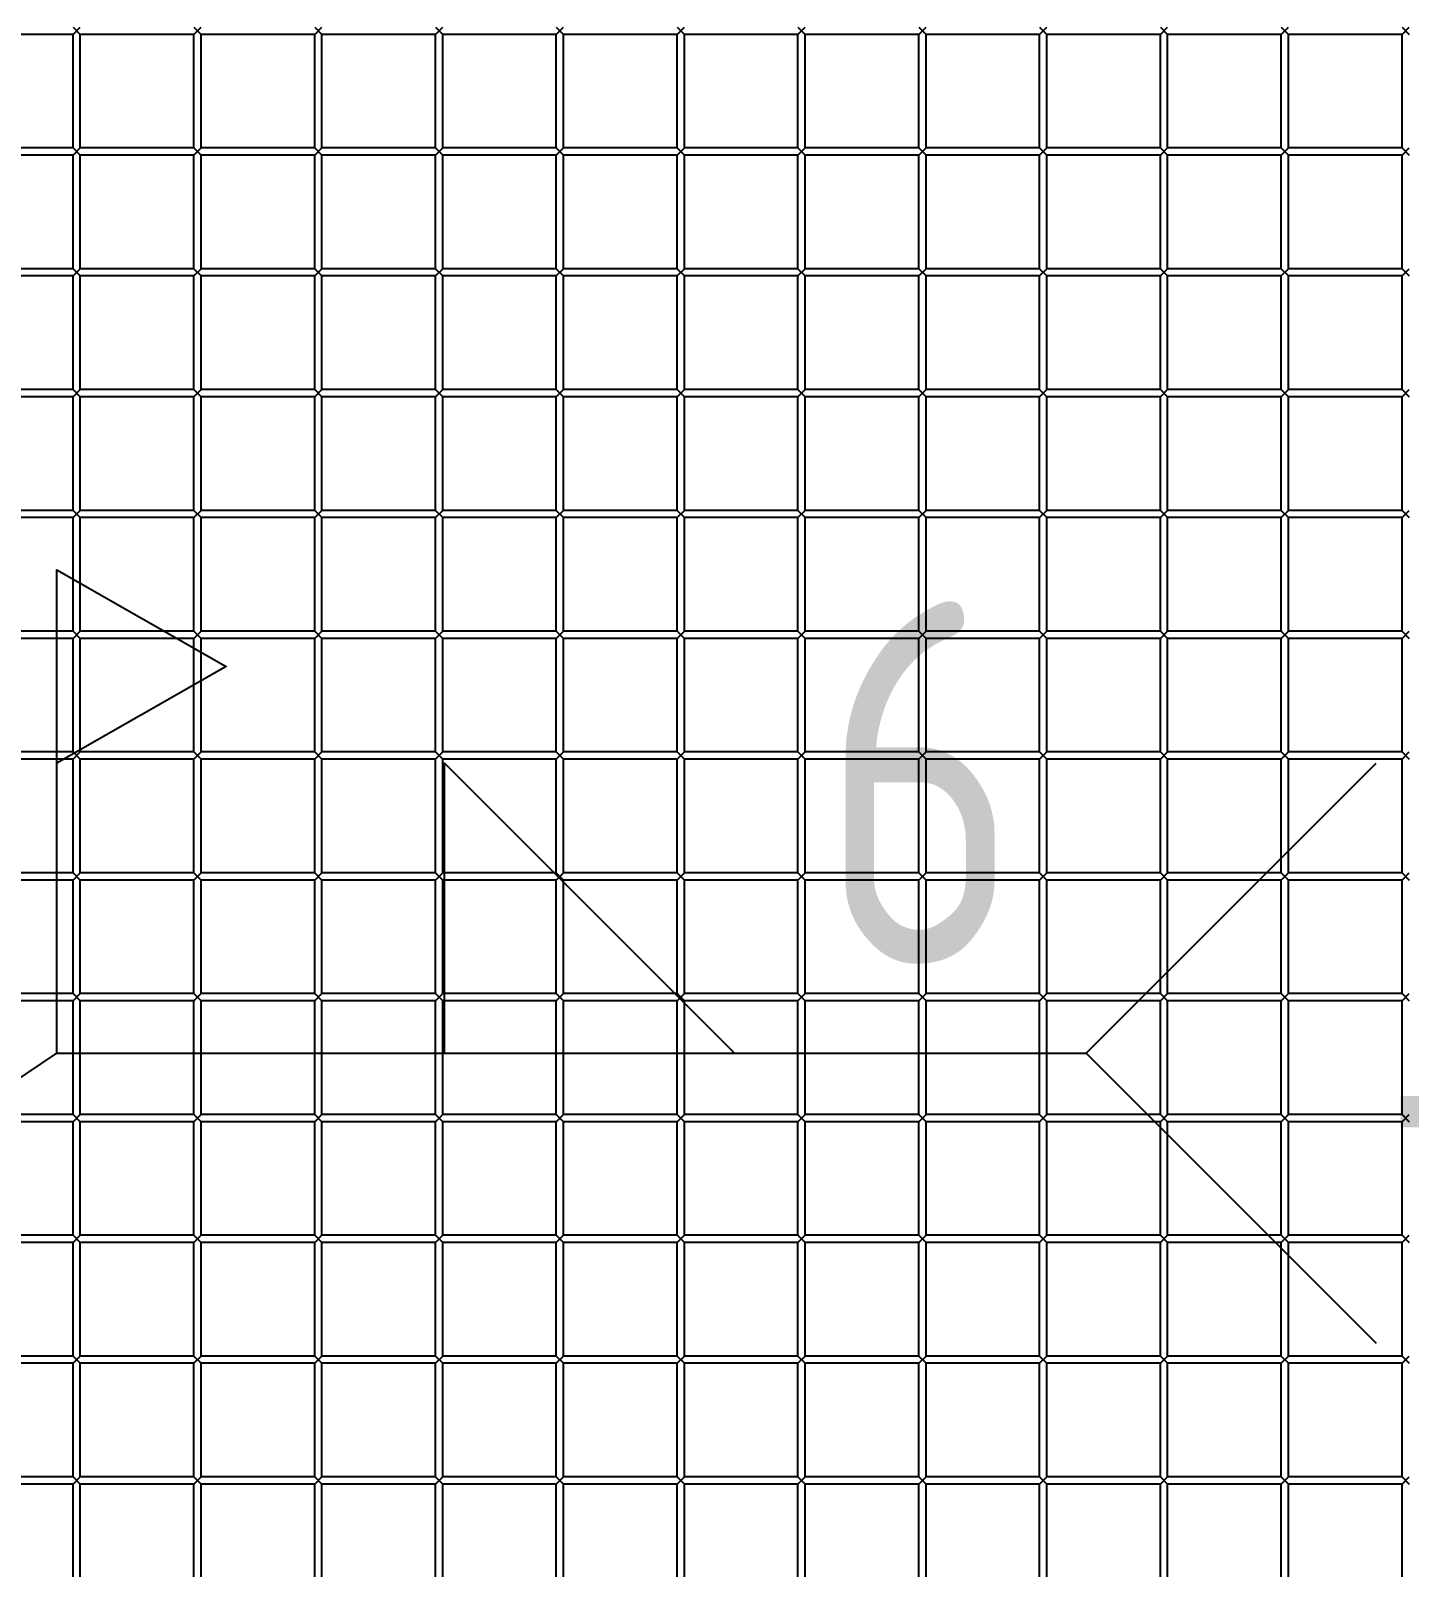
# Model space of a CAD drawing. Header units: millimetres. Extents: x -198529 to 244266, y -64 to 158464.
# Drawn here: x -172603 to -172032, y 107038 to 107674 of the extents above; entities that cross this region are included whole.
import ezdxf
from ezdxf.enums import TextEntityAlignment as Align

# ---------------------------------------------------------------- set-up
doc = ezdxf.new("R2010")
doc.units = ezdxf.units.MM
doc.layers.add('0-DCC', color=30, linetype='Continuous')
doc.layers.add('0-DCC-STRUC-T', color=4, linetype='Continuous')
doc.styles.add('EDRI-COM', font='tssdeng.shx', dxfattribs={"width": 0.8, "bigfont": 'hztxt.shx'})

# ---------------------------------------------------------------- blocks, each defined once
blk = doc.blocks.new('DCC2850x1800(右)')
at = {"color": 0, "linetype": 'Continuous'}
for p, q in [((64842.5, -73703.48), (64839.5, -73706.48)), ((64842.5, -73706.48), (64839.5, -73703.48)), ((64842.5, -73753.48), (64842.5, -73706.48)), ((64842.5, -73706.48), (64889.5, -73706.48)), ((64892.5, -73703.48), (64889.5, -73706.48)), ((64892.5, -73706.48), (64889.5, -73703.48)), ((64889.5, -73753.48), (64889.5, -73706.48)), ((64892.5, -73753.48), (64892.5, -73706.48)), ((64892.5, -73706.48), (64939.5, -73706.48)), ((64942.5, -73703.48), (64939.5, -73706.48)), ((64942.5, -73706.48), (64939.5, -73703.48)), ((64939.5, -73753.48), (64939.5, -73706.48)), ((64942.5, -73753.48), (64942.5, -73706.48)), ((64942.5, -73706.48), (64989.5, -73706.48)), ((64992.5, -73703.48), (64989.5, -73706.48)), ((64992.5, -73706.48), (64989.5, -73703.48)), ((64989.5, -73753.48), (64989.5, -73706.48)), ((64992.5, -73753.48), (64992.5, -73706.48)), ((64992.5, -73706.48), (65039.5, -73706.48)), ((65042.5, -73703.48), (65039.5, -73706.48)), ((65042.5, -73706.48), (65039.5, -73703.48)), ((65039.5, -73753.48), (65039.5, -73706.48)), ((65042.5, -73753.48), (65042.5, -73706.48)), ((65042.5, -73706.48), (65089.5, -73706.48)), ((65092.5, -73703.48), (65089.5, -73706.48)), ((65092.5, -73706.48), (65089.5, -73703.48)), ((65089.5, -73753.48), (65089.5, -73706.48)), ((65092.5, -73753.48), (65092.5, -73706.48)), ((65092.5, -73706.48), (65139.5, -73706.48)), ((65142.5, -73703.48), (65139.5, -73706.48)), ((65142.5, -73706.48), (65139.5, -73703.48)), ((65139.5, -73753.48), (65139.5, -73706.48)), ((65142.5, -73753.48), (65142.5, -73706.48)), ((65142.5, -73706.48), (65189.5, -73706.48)), ((65192.5, -73703.48), (65189.5, -73706.48)), ((65192.5, -73706.48), (65189.5, -73703.48)), ((65189.5, -73753.48), (65189.5, -73706.48)), ((65192.5, -73753.48), (65192.5, -73706.48)), ((65192.5, -73706.48), (65239.5, -73706.48)), ((65242.5, -73703.48), (65239.5, -73706.48)), ((65242.5, -73706.48), (65239.5, -73703.48)), ((65239.5, -73753.48), (65239.5, -73706.48)), ((65242.5, -73753.48), (65242.5, -73706.48)), ((65242.5, -73706.48), (65289.5, -73706.48)), ((65292.5, -73703.48), (65289.5, -73706.48)), ((65292.5, -73706.48), (65289.5, -73703.48)), ((65289.5, -73753.48), (65289.5, -73706.48)), ((65292.5, -73753.48), (65292.5, -73706.48)), ((65292.5, -73706.48), (65339.5, -73706.48)), ((65342.5, -73703.48), (65339.5, -73706.48)), ((65342.5, -73706.48), (65339.5, -73703.48)), ((65339.5, -73753.48), (65339.5, -73706.48)), ((65342.5, -73753.48), (65342.5, -73706.48)), ((65342.5, -73706.48), (65389.5, -73706.48)), ((65392.5, -73703.48), (65389.5, -73706.48)), ((65392.5, -73706.48), (65389.5, -73703.48)), ((65389.5, -73753.48), (65389.5, -73706.48)), ((65392.5, -73753.48), (65392.5, -73706.48)), ((65392.5, -73706.48), (65439.5, -73706.48)), ((64842.5, -73753.48), (64839.5, -73756.48)), ((64842.5, -73756.48), (64839.5, -73753.48)), ((64842.5, -73753.48), (64889.5, -73753.48)), ((64892.5, -73753.48), (64889.5, -73756.48)), ((64892.5, -73756.48), (64889.5, -73753.48)), ((64892.5, -73753.48), (64939.5, -73753.48)), ((64942.5, -73753.48), (64939.5, -73756.48)), ((64942.5, -73756.48), (64939.5, -73753.48)), ((64942.5, -73753.48), (64989.5, -73753.48)), ((64992.5, -73753.48), (64989.5, -73756.48)), ((64992.5, -73756.48), (64989.5, -73753.48)), ((64992.5, -73753.48), (65039.5, -73753.48)), ((65042.5, -73753.48), (65039.5, -73756.48)), ((65042.5, -73756.48), (65039.5, -73753.48)), ((65042.5, -73753.48), (65089.5, -73753.48)), ((65092.5, -73753.48), (65089.5, -73756.48)), ((65092.5, -73756.48), (65089.5, -73753.48)), ((65092.5, -73753.48), (65139.5, -73753.48)), ((65142.5, -73753.48), (65139.5, -73756.48)), ((65142.5, -73756.48), (65139.5, -73753.48)), ((65142.5, -73753.48), (65189.5, -73753.48)), ((65192.5, -73753.48), (65189.5, -73756.48)), ((65192.5, -73756.48), (65189.5, -73753.48)), ((65192.5, -73753.48), (65239.5, -73753.48)), ((65242.5, -73753.48), (65239.5, -73756.48)), ((65242.5, -73756.48), (65239.5, -73753.48)), ((65242.5, -73753.48), (65289.5, -73753.48)), ((65292.5, -73753.48), (65289.5, -73756.48)), ((65292.5, -73756.48), (65289.5, -73753.48)), ((65292.5, -73753.48), (65339.5, -73753.48)), ((65342.5, -73753.48), (65339.5, -73756.48)), ((65342.5, -73756.48), (65339.5, -73753.48)), ((65342.5, -73753.48), (65389.5, -73753.48)), ((65392.5, -73753.48), (65389.5, -73756.48)), ((65392.5, -73756.48), (65389.5, -73753.48)), ((65392.5, -73753.48), (65439.5, -73753.48)), ((64842.5, -73803.48), (64842.5, -73756.48)), ((64842.5, -73756.48), (64889.5, -73756.48)), ((64889.5, -73803.48), (64889.5, -73756.48)), ((64892.5, -73803.48), (64892.5, -73756.48)), ((64892.5, -73756.48), (64939.5, -73756.48)), ((64939.5, -73803.48), (64939.5, -73756.48)), ((64942.5, -73803.48), (64942.5, -73756.48)), ((64942.5, -73756.48), (64989.5, -73756.48)), ((64989.5, -73803.48), (64989.5, -73756.48)), ((64992.5, -73803.48), (64992.5, -73756.48)), ((64992.5, -73756.48), (65039.5, -73756.48)), ((65039.5, -73803.48), (65039.5, -73756.48)), ((65042.5, -73803.48), (65042.5, -73756.48)), ((65042.5, -73756.48), (65089.5, -73756.48)), ((65089.5, -73803.48), (65089.5, -73756.48)), ((65092.5, -73803.48), (65092.5, -73756.48)), ((65092.5, -73756.48), (65139.5, -73756.48)), ((65139.5, -73803.48), (65139.5, -73756.48)), ((65142.5, -73803.48), (65142.5, -73756.48)), ((65142.5, -73756.48), (65189.5, -73756.48)), ((65189.5, -73803.48), (65189.5, -73756.48)), ((65192.5, -73803.48), (65192.5, -73756.48)), ((65192.5, -73756.48), (65239.5, -73756.48)), ((65239.5, -73803.48), (65239.5, -73756.48)), ((65242.5, -73803.48), (65242.5, -73756.48)), ((65242.5, -73756.48), (65289.5, -73756.48)), ((65289.5, -73803.48), (65289.5, -73756.48)), ((65292.5, -73803.48), (65292.5, -73756.48)), ((65292.5, -73756.48), (65339.5, -73756.48)), ((65339.5, -73803.48), (65339.5, -73756.48)), ((65342.5, -73803.48), (65342.5, -73756.48)), ((65342.5, -73756.48), (65389.5, -73756.48)), ((65389.5, -73803.48), (65389.5, -73756.48)), ((65392.5, -73803.48), (65392.5, -73756.48)), ((65392.5, -73756.48), (65439.5, -73756.48)), ((64842.5, -73803.48), (64839.5, -73806.48)), ((64842.5, -73806.48), (64839.5, -73803.48)), ((64842.5, -73803.48), (64889.5, -73803.48)), ((64892.5, -73803.48), (64889.5, -73806.48)), ((64892.5, -73806.48), (64889.5, -73803.48)), ((64892.5, -73803.48), (64939.5, -73803.48)), ((64942.5, -73803.48), (64939.5, -73806.48)), ((64942.5, -73806.48), (64939.5, -73803.48)), ((64942.5, -73803.48), (64989.5, -73803.48)), ((64992.5, -73803.48), (64989.5, -73806.48)), ((64992.5, -73806.48), (64989.5, -73803.48)), ((64992.5, -73803.48), (65039.5, -73803.48)), ((65042.5, -73803.48), (65039.5, -73806.48)), ((65042.5, -73806.48), (65039.5, -73803.48)), ((65042.5, -73803.48), (65089.5, -73803.48)), ((65092.5, -73803.48), (65089.5, -73806.48)), ((65092.5, -73806.48), (65089.5, -73803.48)), ((65092.5, -73803.48), (65139.5, -73803.48)), ((65142.5, -73803.48), (65139.5, -73806.48)), ((65142.5, -73806.48), (65139.5, -73803.48)), ((65142.5, -73803.48), (65189.5, -73803.48)), ((65192.5, -73803.48), (65189.5, -73806.48)), ((65192.5, -73806.48), (65189.5, -73803.48)), ((65192.5, -73803.48), (65239.5, -73803.48)), ((65242.5, -73803.48), (65239.5, -73806.48)), ((65242.5, -73806.48), (65239.5, -73803.48)), ((65242.5, -73803.48), (65289.5, -73803.48)), ((65292.5, -73803.48), (65289.5, -73806.48)), ((65292.5, -73806.48), (65289.5, -73803.48)), ((65292.5, -73803.48), (65339.5, -73803.48)), ((65342.5, -73803.48), (65339.5, -73806.48)), ((65342.5, -73806.48), (65339.5, -73803.48)), ((65342.5, -73803.48), (65389.5, -73803.48)), ((65392.5, -73803.48), (65389.5, -73806.48)), ((65392.5, -73806.48), (65389.5, -73803.48)), ((65392.5, -73803.48), (65439.5, -73803.48)), ((64842.5, -73853.48), (64842.5, -73806.48)), ((64842.5, -73806.48), (64889.5, -73806.48)), ((64889.5, -73853.48), (64889.5, -73806.48)), ((64892.5, -73853.48), (64892.5, -73806.48)), ((64892.5, -73806.48), (64939.5, -73806.48)), ((64939.5, -73853.48), (64939.5, -73806.48)), ((64942.5, -73853.48), (64942.5, -73806.48)), ((64942.5, -73806.48), (64989.5, -73806.48)), ((64989.5, -73853.48), (64989.5, -73806.48)), ((64992.5, -73853.48), (64992.5, -73806.48)), ((64992.5, -73806.48), (65039.5, -73806.48)), ((65039.5, -73853.48), (65039.5, -73806.48)), ((65042.5, -73853.48), (65042.5, -73806.48)), ((65042.5, -73806.48), (65089.5, -73806.48)), ((65089.5, -73853.48), (65089.5, -73806.48)), ((65092.5, -73853.48), (65092.5, -73806.48)), ((65092.5, -73806.48), (65139.5, -73806.48)), ((65139.5, -73853.48), (65139.5, -73806.48)), ((65142.5, -73853.48), (65142.5, -73806.48)), ((65142.5, -73806.48), (65189.5, -73806.48)), ((65189.5, -73853.48), (65189.5, -73806.48)), ((65192.5, -73853.48), (65192.5, -73806.48)), ((65192.5, -73806.48), (65239.5, -73806.48)), ((65239.5, -73853.48), (65239.5, -73806.48)), ((65242.5, -73853.48), (65242.5, -73806.48)), ((65242.5, -73806.48), (65289.5, -73806.48)), ((65289.5, -73853.48), (65289.5, -73806.48)), ((65292.5, -73853.48), (65292.5, -73806.48)), ((65292.5, -73806.48), (65339.5, -73806.48)), ((65339.5, -73853.48), (65339.5, -73806.48)), ((65342.5, -73853.48), (65342.5, -73806.48)), ((65342.5, -73806.48), (65389.5, -73806.48)), ((65389.5, -73853.48), (65389.5, -73806.48)), ((65392.5, -73853.48), (65392.5, -73806.48)), ((65392.5, -73806.48), (65439.5, -73806.48)), ((64842.5, -73853.48), (64839.5, -73856.48)), ((64842.5, -73856.48), (64839.5, -73853.48)), ((64842.5, -73853.48), (64889.5, -73853.48)), ((64892.5, -73853.48), (64889.5, -73856.48)), ((64892.5, -73856.48), (64889.5, -73853.48)), ((64892.5, -73853.48), (64939.5, -73853.48)), ((64942.5, -73853.48), (64939.5, -73856.48)), ((64942.5, -73856.48), (64939.5, -73853.48)), ((64942.5, -73853.48), (64989.5, -73853.48)), ((64992.5, -73853.48), (64989.5, -73856.48)), ((64992.5, -73856.48), (64989.5, -73853.48)), ((64992.5, -73853.48), (65039.5, -73853.48)), ((65042.5, -73853.48), (65039.5, -73856.48)), ((65042.5, -73856.48), (65039.5, -73853.48)), ((65042.5, -73853.48), (65089.5, -73853.48)), ((65092.5, -73853.48), (65089.5, -73856.48)), ((65092.5, -73856.48), (65089.5, -73853.48)), ((65092.5, -73853.48), (65139.5, -73853.48)), ((65142.5, -73853.48), (65139.5, -73856.48)), ((65142.5, -73856.48), (65139.5, -73853.48)), ((65142.5, -73853.48), (65189.5, -73853.48)), ((65192.5, -73853.48), (65189.5, -73856.48)), ((65192.5, -73856.48), (65189.5, -73853.48)), ((65192.5, -73853.48), (65239.5, -73853.48)), ((65242.5, -73853.48), (65239.5, -73856.48)), ((65242.5, -73856.48), (65239.5, -73853.48)), ((65242.5, -73853.48), (65289.5, -73853.48)), ((65292.5, -73853.48), (65289.5, -73856.48)), ((65292.5, -73856.48), (65289.5, -73853.48)), ((65292.5, -73853.48), (65339.5, -73853.48)), ((65342.5, -73853.48), (65339.5, -73856.48)), ((65342.5, -73856.48), (65339.5, -73853.48)), ((65342.5, -73853.48), (65389.5, -73853.48)), ((65392.5, -73853.48), (65389.5, -73856.48)), ((65392.5, -73856.48), (65389.5, -73853.48)), ((65392.5, -73853.48), (65439.5, -73853.48)), ((64842.5, -73903.48), (64842.5, -73856.48)), ((64842.5, -73856.48), (64889.5, -73856.48)), ((64889.5, -73903.48), (64889.5, -73856.48)), ((64892.5, -73903.48), (64892.5, -73856.48)), ((64892.5, -73856.48), (64939.5, -73856.48)), ((64939.5, -73903.48), (64939.5, -73856.48)), ((64942.5, -73903.48), (64942.5, -73856.48)), ((64942.5, -73856.48), (64989.5, -73856.48)), ((64989.5, -73903.48), (64989.5, -73856.48)), ((64992.5, -73903.48), (64992.5, -73856.48)), ((64992.5, -73856.48), (65039.5, -73856.48)), ((65039.5, -73903.48), (65039.5, -73856.48)), ((65042.5, -73903.48), (65042.5, -73856.48)), ((65042.5, -73856.48), (65089.5, -73856.48)), ((65089.5, -73903.48), (65089.5, -73856.48)), ((65092.5, -73903.48), (65092.5, -73856.48)), ((65092.5, -73856.48), (65139.5, -73856.48)), ((65139.5, -73903.48), (65139.5, -73856.48)), ((65142.5, -73903.48), (65142.5, -73856.48)), ((65142.5, -73856.48), (65189.5, -73856.48)), ((65189.5, -73903.48), (65189.5, -73856.48)), ((65192.5, -73903.48), (65192.5, -73856.48)), ((65192.5, -73856.48), (65239.5, -73856.48)), ((65239.5, -73903.48), (65239.5, -73856.48)), ((65242.5, -73903.48), (65242.5, -73856.48)), ((65242.5, -73856.48), (65289.5, -73856.48)), ((65289.5, -73903.48), (65289.5, -73856.48)), ((65292.5, -73903.48), (65292.5, -73856.48)), ((65292.5, -73856.48), (65339.5, -73856.48)), ((65339.5, -73903.48), (65339.5, -73856.48)), ((65342.5, -73903.48), (65342.5, -73856.48)), ((65342.5, -73856.48), (65389.5, -73856.48)), ((65389.5, -73903.48), (65389.5, -73856.48)), ((65392.5, -73903.48), (65392.5, -73856.48)), ((65392.5, -73856.48), (65439.5, -73856.48)), ((64842.5, -73903.48), (64839.5, -73906.48)), ((64842.5, -73906.48), (64839.5, -73903.48)), ((64842.5, -73903.48), (64889.5, -73903.48)), ((64842.5, -73953.48), (64842.5, -73906.48)), ((64842.5, -73906.48), (64889.5, -73906.48)), ((64892.5, -73903.48), (64889.5, -73906.48)), ((64892.5, -73906.48), (64889.5, -73903.48)), ((64889.5, -73953.48), (64889.5, -73906.48)), ((64892.5, -73903.48), (64939.5, -73903.48)), ((64892.5, -73953.48), (64892.5, -73906.48)), ((64892.5, -73906.48), (64939.5, -73906.48)), ((64942.5, -73903.48), (64939.5, -73906.48)), ((64942.5, -73906.48), (64939.5, -73903.48)), ((64939.5, -73953.48), (64939.5, -73906.48)), ((64942.5, -73903.48), (64989.5, -73903.48)), ((64942.5, -73953.48), (64942.5, -73906.48)), ((64942.5, -73906.48), (64989.5, -73906.48)), ((64992.5, -73903.48), (64989.5, -73906.48)), ((64992.5, -73906.48), (64989.5, -73903.48)), ((64989.5, -73953.48), (64989.5, -73906.48)), ((64992.5, -73903.48), (65039.5, -73903.48)), ((64992.5, -73953.48), (64992.5, -73906.48)), ((64992.5, -73906.48), (65039.5, -73906.48)), ((65042.5, -73903.48), (65039.5, -73906.48)), ((65042.5, -73906.48), (65039.5, -73903.48)), ((65039.5, -73953.48), (65039.5, -73906.48)), ((65042.5, -73903.48), (65089.5, -73903.48)), ((65042.5, -73953.48), (65042.5, -73906.48)), ((65042.5, -73906.48), (65089.5, -73906.48)), ((65092.5, -73903.48), (65089.5, -73906.48)), ((65092.5, -73906.48), (65089.5, -73903.48)), ((65089.5, -73953.48), (65089.5, -73906.48)), ((65092.5, -73903.48), (65139.5, -73903.48)), ((65092.5, -73953.48), (65092.5, -73906.48)), ((65092.5, -73906.48), (65139.5, -73906.48)), ((65142.5, -73903.48), (65139.5, -73906.48)), ((65142.5, -73906.48), (65139.5, -73903.48)), ((65139.5, -73953.48), (65139.5, -73906.48)), ((65142.5, -73903.48), (65189.5, -73903.48)), ((65142.5, -73953.48), (65142.5, -73906.48)), ((65142.5, -73906.48), (65189.5, -73906.48)), ((65192.5, -73903.48), (65189.5, -73906.48)), ((65192.5, -73906.48), (65189.5, -73903.48)), ((65189.5, -73953.48), (65189.5, -73906.48)), ((65192.5, -73903.48), (65239.5, -73903.48)), ((65192.5, -73953.48), (65192.5, -73906.48)), ((65192.5, -73906.48), (65239.5, -73906.48)), ((65242.5, -73903.48), (65239.5, -73906.48)), ((65242.5, -73906.48), (65239.5, -73903.48)), ((65239.5, -73953.48), (65239.5, -73906.48)), ((65242.5, -73903.48), (65289.5, -73903.48)), ((65242.5, -73953.48), (65242.5, -73906.48)), ((65242.5, -73906.48), (65289.5, -73906.48)), ((65292.5, -73903.48), (65289.5, -73906.48)), ((65292.5, -73906.48), (65289.5, -73903.48)), ((65289.5, -73953.48), (65289.5, -73906.48)), ((65292.5, -73903.48), (65339.5, -73903.48)), ((65292.5, -73953.48), (65292.5, -73906.48)), ((65292.5, -73906.48), (65339.5, -73906.48)), ((65342.5, -73903.48), (65339.5, -73906.48)), ((65342.5, -73906.48), (65339.5, -73903.48)), ((65339.5, -73953.48), (65339.5, -73906.48)), ((65342.5, -73903.48), (65389.5, -73903.48)), ((65342.5, -73953.48), (65342.5, -73906.48)), ((65342.5, -73906.48), (65389.5, -73906.48)), ((65392.5, -73903.48), (65389.5, -73906.48)), ((65392.5, -73906.48), (65389.5, -73903.48)), ((65389.5, -73953.48), (65389.5, -73906.48)), ((65392.5, -73903.48), (65439.5, -73903.48)), ((65392.5, -73953.48), (65392.5, -73906.48)), ((65392.5, -73906.48), (65439.5, -73906.48)), ((64842.5, -73953.48), (64839.5, -73956.48)), ((64842.5, -73956.48), (64839.5, -73953.48)), ((64842.5, -73953.48), (64889.5, -73953.48)), ((64842.5, -74003.48), (64842.5, -73956.48)), ((64842.5, -73956.48), (64889.5, -73956.48)), ((64892.5, -73953.48), (64889.5, -73956.48)), ((64892.5, -73956.48), (64889.5, -73953.48)), ((64889.5, -74003.48), (64889.5, -73956.48)), ((64892.5, -73953.48), (64939.5, -73953.48)), ((64892.5, -74003.48), (64892.5, -73956.48)), ((64892.5, -73956.48), (64939.5, -73956.48)), ((64942.5, -73953.48), (64939.5, -73956.48)), ((64942.5, -73956.48), (64939.5, -73953.48)), ((64939.5, -74003.48), (64939.5, -73956.48)), ((64942.5, -73953.48), (64989.5, -73953.48)), ((64942.5, -74003.48), (64942.5, -73956.48)), ((64942.5, -73956.48), (64989.5, -73956.48)), ((64992.5, -73953.48), (64989.5, -73956.48)), ((64992.5, -73956.48), (64989.5, -73953.48)), ((64989.5, -74003.48), (64989.5, -73956.48)), ((64992.5, -73953.48), (65039.5, -73953.48)), ((64992.5, -74003.48), (64992.5, -73956.48)), ((64992.5, -73956.48), (65039.5, -73956.48)), ((65042.5, -73953.48), (65039.5, -73956.48)), ((65042.5, -73956.48), (65039.5, -73953.48)), ((65039.5, -74003.48), (65039.5, -73956.48)), ((65042.5, -73953.48), (65089.5, -73953.48)), ((65042.5, -74003.48), (65042.5, -73956.48)), ((65042.5, -73956.48), (65089.5, -73956.48)), ((65092.5, -73953.48), (65089.5, -73956.48)), ((65092.5, -73956.48), (65089.5, -73953.48)), ((65089.5, -74003.48), (65089.5, -73956.48)), ((65092.5, -73953.48), (65139.5, -73953.48)), ((65092.5, -74003.48), (65092.5, -73956.48)), ((65092.5, -73956.48), (65139.5, -73956.48)), ((65142.5, -73953.48), (65139.5, -73956.48)), ((65142.5, -73956.48), (65139.5, -73953.48)), ((65139.5, -74003.48), (65139.5, -73956.48)), ((65142.5, -73953.48), (65189.5, -73953.48)), ((65142.5, -74003.48), (65142.5, -73956.48)), ((65142.5, -73956.48), (65189.5, -73956.48)), ((65192.5, -73953.48), (65189.5, -73956.48)), ((65192.5, -73956.48), (65189.5, -73953.48)), ((65189.5, -74003.48), (65189.5, -73956.48)), ((65192.5, -73953.48), (65239.5, -73953.48)), ((65192.5, -74003.48), (65192.5, -73956.48)), ((65192.5, -73956.48), (65239.5, -73956.48)), ((65242.5, -73953.48), (65239.5, -73956.48)), ((65242.5, -73956.48), (65239.5, -73953.48)), ((65239.5, -74003.48), (65239.5, -73956.48)), ((65242.5, -73953.48), (65289.5, -73953.48)), ((65242.5, -74003.48), (65242.5, -73956.48)), ((65242.5, -73956.48), (65289.5, -73956.48)), ((65292.5, -73953.48), (65289.5, -73956.48)), ((65292.5, -73956.48), (65289.5, -73953.48)), ((65289.5, -74003.48), (65289.5, -73956.48)), ((65292.5, -73953.48), (65339.5, -73953.48)), ((65292.5, -74003.48), (65292.5, -73956.48)), ((65292.5, -73956.48), (65339.5, -73956.48)), ((65342.5, -73953.48), (65339.5, -73956.48)), ((65342.5, -73956.48), (65339.5, -73953.48)), ((65339.5, -74003.48), (65339.5, -73956.48)), ((65342.5, -73953.48), (65389.5, -73953.48)), ((65342.5, -74003.48), (65342.5, -73956.48)), ((65342.5, -73956.48), (65389.5, -73956.48)), ((65392.5, -73953.48), (65389.5, -73956.48)), ((65392.5, -73956.48), (65389.5, -73953.48)), ((65389.5, -74003.48), (65389.5, -73956.48)), ((65392.5, -73953.48), (65439.5, -73953.48)), ((65392.5, -74003.48), (65392.5, -73956.48)), ((65392.5, -73956.48), (65439.5, -73956.48)), ((64842.5, -74003.48), (64839.5, -74006.48)), ((64842.5, -74006.48), (64839.5, -74003.48)), ((64842.5, -74003.48), (64889.5, -74003.48)), ((64842.5, -74053.48), (64842.5, -74006.48)), ((64842.5, -74006.48), (64889.5, -74006.48)), ((64892.5, -74003.48), (64889.5, -74006.48)), ((64892.5, -74006.48), (64889.5, -74003.48)), ((64889.5, -74053.48), (64889.5, -74006.48)), ((64892.5, -74003.48), (64939.5, -74003.48)), ((64892.5, -74053.48), (64892.5, -74006.48)), ((64892.5, -74006.48), (64939.5, -74006.48)), ((64942.5, -74003.48), (64939.5, -74006.48)), ((64942.5, -74006.48), (64939.5, -74003.48)), ((64939.5, -74053.48), (64939.5, -74006.48)), ((64942.5, -74003.48), (64989.5, -74003.48)), ((64942.5, -74053.48), (64942.5, -74006.48)), ((64942.5, -74006.48), (64989.5, -74006.48)), ((64992.5, -74003.48), (64989.5, -74006.48)), ((64992.5, -74006.48), (64989.5, -74003.48)), ((64989.5, -74053.48), (64989.5, -74006.48)), ((64992.5, -74003.48), (65039.5, -74003.48)), ((64992.5, -74053.48), (64992.5, -74006.48)), ((64992.5, -74006.48), (65039.5, -74006.48)), ((65042.5, -74003.48), (65039.5, -74006.48)), ((65042.5, -74006.48), (65039.5, -74003.48)), ((65039.5, -74053.48), (65039.5, -74006.48)), ((65042.5, -74003.48), (65089.5, -74003.48)), ((65042.5, -74053.48), (65042.5, -74006.48)), ((65042.5, -74006.48), (65089.5, -74006.48)), ((65092.5, -74003.48), (65089.5, -74006.48)), ((65092.5, -74006.48), (65089.5, -74003.48)), ((65089.5, -74053.48), (65089.5, -74006.48)), ((65092.5, -74003.48), (65139.5, -74003.48)), ((65092.5, -74053.48), (65092.5, -74006.48)), ((65092.5, -74006.48), (65139.5, -74006.48)), ((65142.5, -74003.48), (65139.5, -74006.48)), ((65142.5, -74006.48), (65139.5, -74003.48)), ((65139.5, -74053.48), (65139.5, -74006.48)), ((65142.5, -74003.48), (65189.5, -74003.48)), ((65142.5, -74053.48), (65142.5, -74006.48)), ((65142.5, -74006.48), (65189.5, -74006.48)), ((65192.5, -74003.48), (65189.5, -74006.48)), ((65192.5, -74006.48), (65189.5, -74003.48)), ((65189.5, -74053.48), (65189.5, -74006.48)), ((65192.5, -74003.48), (65239.5, -74003.48)), ((65192.5, -74053.48), (65192.5, -74006.48)), ((65192.5, -74006.48), (65239.5, -74006.48)), ((65242.5, -74003.48), (65239.5, -74006.48)), ((65242.5, -74006.48), (65239.5, -74003.48)), ((65239.5, -74053.48), (65239.5, -74006.48)), ((65242.5, -74003.48), (65289.5, -74003.48)), ((65242.5, -74053.48), (65242.5, -74006.48)), ((65242.5, -74006.48), (65289.5, -74006.48)), ((65292.5, -74003.48), (65289.5, -74006.48)), ((65292.5, -74006.48), (65289.5, -74003.48)), ((65289.5, -74053.48), (65289.5, -74006.48)), ((65292.5, -74003.48), (65339.5, -74003.48)), ((65292.5, -74053.48), (65292.5, -74006.48)), ((65292.5, -74006.48), (65339.5, -74006.48)), ((65342.5, -74003.48), (65339.5, -74006.48)), ((65342.5, -74006.48), (65339.5, -74003.48)), ((65339.5, -74053.48), (65339.5, -74006.48)), ((65342.5, -74003.48), (65389.5, -74003.48)), ((65342.5, -74053.48), (65342.5, -74006.48)), ((65342.5, -74006.48), (65389.5, -74006.48)), ((65392.5, -74003.48), (65389.5, -74006.48)), ((65392.5, -74006.48), (65389.5, -74003.48)), ((65389.5, -74053.48), (65389.5, -74006.48)), ((65392.5, -74003.48), (65439.5, -74003.48)), ((65392.5, -74053.48), (65392.5, -74006.48)), ((65392.5, -74006.48), (65439.5, -74006.48)), ((64842.5, -74053.48), (64839.5, -74056.48)), ((64842.5, -74056.48), (64839.5, -74053.48)), ((64842.5, -74053.48), (64889.5, -74053.48)), ((64842.5, -74103.48), (64842.5, -74056.48)), ((64842.5, -74056.48), (64889.5, -74056.48)), ((64892.5, -74053.48), (64889.5, -74056.48)), ((64892.5, -74056.48), (64889.5, -74053.48)), ((64889.5, -74103.48), (64889.5, -74056.48)), ((64892.5, -74053.48), (64939.5, -74053.48)), ((64892.5, -74103.48), (64892.5, -74056.48)), ((64892.5, -74056.48), (64939.5, -74056.48)), ((64942.5, -74053.48), (64939.5, -74056.48)), ((64942.5, -74056.48), (64939.5, -74053.48)), ((64939.5, -74103.48), (64939.5, -74056.48)), ((64942.5, -74053.48), (64989.5, -74053.48)), ((64942.5, -74103.48), (64942.5, -74056.48)), ((64942.5, -74056.48), (64989.5, -74056.48)), ((64992.5, -74053.48), (64989.5, -74056.48)), ((64992.5, -74056.48), (64989.5, -74053.48)), ((64989.5, -74103.48), (64989.5, -74056.48)), ((64992.5, -74053.48), (65039.5, -74053.48)), ((64992.5, -74103.48), (64992.5, -74056.48)), ((64992.5, -74056.48), (65039.5, -74056.48)), ((65042.5, -74053.48), (65039.5, -74056.48)), ((65042.5, -74056.48), (65039.5, -74053.48)), ((65039.5, -74103.48), (65039.5, -74056.48)), ((65042.5, -74053.48), (65089.5, -74053.48)), ((65042.5, -74103.48), (65042.5, -74056.48)), ((65042.5, -74056.48), (65089.5, -74056.48)), ((65092.5, -74053.48), (65089.5, -74056.48)), ((65092.5, -74056.48), (65089.5, -74053.48)), ((65089.5, -74103.48), (65089.5, -74056.48)), ((65092.5, -74053.48), (65139.5, -74053.48)), ((65092.5, -74103.48), (65092.5, -74056.48)), ((65092.5, -74056.48), (65139.5, -74056.48)), ((65142.5, -74053.48), (65139.5, -74056.48)), ((65142.5, -74056.48), (65139.5, -74053.48)), ((65139.5, -74103.48), (65139.5, -74056.48)), ((65142.5, -74053.48), (65189.5, -74053.48)), ((65142.5, -74103.48), (65142.5, -74056.48)), ((65142.5, -74056.48), (65189.5, -74056.48)), ((65192.5, -74053.48), (65189.5, -74056.48)), ((65192.5, -74056.48), (65189.5, -74053.48)), ((65189.5, -74103.48), (65189.5, -74056.48)), ((65192.5, -74053.48), (65239.5, -74053.48)), ((65192.5, -74103.48), (65192.5, -74056.48)), ((65192.5, -74056.48), (65239.5, -74056.48)), ((65242.5, -74053.48), (65239.5, -74056.48)), ((65242.5, -74056.48), (65239.5, -74053.48)), ((65239.5, -74103.48), (65239.5, -74056.48)), ((65242.5, -74053.48), (65289.5, -74053.48)), ((65242.5, -74103.48), (65242.5, -74056.48)), ((65242.5, -74056.48), (65289.5, -74056.48)), ((65292.5, -74053.48), (65289.5, -74056.48)), ((65292.5, -74056.48), (65289.5, -74053.48)), ((65289.5, -74103.48), (65289.5, -74056.48)), ((65292.5, -74053.48), (65339.5, -74053.48)), ((65292.5, -74103.48), (65292.5, -74056.48)), ((65292.5, -74056.48), (65339.5, -74056.48)), ((65342.5, -74053.48), (65339.5, -74056.48)), ((65342.5, -74056.48), (65339.5, -74053.48)), ((65339.5, -74103.48), (65339.5, -74056.48)), ((65342.5, -74053.48), (65389.5, -74053.48)), ((65342.5, -74103.48), (65342.5, -74056.48)), ((65342.5, -74056.48), (65389.5, -74056.48)), ((65392.5, -74053.48), (65389.5, -74056.48)), ((65392.5, -74056.48), (65389.5, -74053.48)), ((65389.5, -74103.48), (65389.5, -74056.48)), ((65392.5, -74053.48), (65439.5, -74053.48)), ((65392.5, -74103.48), (65392.5, -74056.48)), ((65392.5, -74056.48), (65439.5, -74056.48)), ((64842.5, -74103.48), (64839.5, -74106.48)), ((64842.5, -74106.48), (64839.5, -74103.48)), ((64842.5, -74103.48), (64889.5, -74103.48)), ((64892.5, -74103.48), (64889.5, -74106.48)), ((64892.5, -74106.48), (64889.5, -74103.48)), ((64892.5, -74103.48), (64939.5, -74103.48)), ((64942.5, -74103.48), (64939.5, -74106.48)), ((64942.5, -74106.48), (64939.5, -74103.48)), ((64942.5, -74103.48), (64989.5, -74103.48)), ((64992.5, -74103.48), (64989.5, -74106.48)), ((64992.5, -74106.48), (64989.5, -74103.48)), ((64992.5, -74103.48), (65039.5, -74103.48)), ((65042.5, -74103.48), (65039.5, -74106.48)), ((65042.5, -74106.48), (65039.5, -74103.48)), ((65042.5, -74103.48), (65089.5, -74103.48)), ((65092.5, -74103.48), (65089.5, -74106.48)), ((65092.5, -74106.48), (65089.5, -74103.48)), ((65092.5, -74103.48), (65139.5, -74103.48)), ((65142.5, -74103.48), (65139.5, -74106.48)), ((65142.5, -74106.48), (65139.5, -74103.48)), ((65142.5, -74103.48), (65189.5, -74103.48)), ((65192.5, -74103.48), (65189.5, -74106.48)), ((65192.5, -74106.48), (65189.5, -74103.48)), ((65192.5, -74103.48), (65239.5, -74103.48)), ((65242.5, -74103.48), (65239.5, -74106.48)), ((65242.5, -74106.48), (65239.5, -74103.48)), ((65242.5, -74103.48), (65289.5, -74103.48)), ((65292.5, -74103.48), (65289.5, -74106.48)), ((65292.5, -74106.48), (65289.5, -74103.48)), ((65292.5, -74103.48), (65339.5, -74103.48)), ((65342.5, -74103.48), (65339.5, -74106.48)), ((65342.5, -74106.48), (65339.5, -74103.48)), ((65342.5, -74103.48), (65389.5, -74103.48)), ((65392.5, -74103.48), (65389.5, -74106.48)), ((65392.5, -74106.48), (65389.5, -74103.48)), ((65392.5, -74103.48), (65439.5, -74103.48)), ((64842.5, -74153.48), (64842.5, -74106.48)), ((64842.5, -74106.48), (64889.5, -74106.48)), ((64889.5, -74153.48), (64889.5, -74106.48)), ((64892.5, -74153.48), (64892.5, -74106.48)), ((64892.5, -74106.48), (64939.5, -74106.48)), ((64939.5, -74153.48), (64939.5, -74106.48)), ((64942.5, -74153.48), (64942.5, -74106.48)), ((64942.5, -74106.48), (64989.5, -74106.48)), ((64989.5, -74153.48), (64989.5, -74106.48)), ((64992.5, -74153.48), (64992.5, -74106.48)), ((64992.5, -74106.48), (65039.5, -74106.48)), ((65039.5, -74153.48), (65039.5, -74106.48)), ((65042.5, -74153.48), (65042.5, -74106.48)), ((65042.5, -74106.48), (65089.5, -74106.48)), ((65089.5, -74153.48), (65089.5, -74106.48)), ((65092.5, -74153.48), (65092.5, -74106.48)), ((65092.5, -74106.48), (65139.5, -74106.48)), ((65139.5, -74153.48), (65139.5, -74106.48)), ((65142.5, -74153.48), (65142.5, -74106.48)), ((65142.5, -74106.48), (65189.5, -74106.48)), ((65189.5, -74153.48), (65189.5, -74106.48)), ((65192.5, -74153.48), (65192.5, -74106.48)), ((65192.5, -74106.48), (65239.5, -74106.48)), ((65239.5, -74153.48), (65239.5, -74106.48)), ((65242.5, -74153.48), (65242.5, -74106.48)), ((65242.5, -74106.48), (65289.5, -74106.48)), ((65289.5, -74153.48), (65289.5, -74106.48)), ((65292.5, -74153.48), (65292.5, -74106.48)), ((65292.5, -74106.48), (65339.5, -74106.48)), ((65339.5, -74153.48), (65339.5, -74106.48)), ((65342.5, -74153.48), (65342.5, -74106.48)), ((65342.5, -74106.48), (65389.5, -74106.48)), ((65389.5, -74153.48), (65389.5, -74106.48)), ((65392.5, -74153.48), (65392.5, -74106.48)), ((65392.5, -74106.48), (65439.5, -74106.48)), ((64842.5, -74153.48), (64839.5, -74156.48)), ((64842.5, -74156.48), (64839.5, -74153.48)), ((64842.5, -74153.48), (64889.5, -74153.48)), ((64892.5, -74153.48), (64889.5, -74156.48)), ((64892.5, -74156.48), (64889.5, -74153.48)), ((64892.5, -74153.48), (64939.5, -74153.48)), ((64942.5, -74153.48), (64939.5, -74156.48)), ((64942.5, -74156.48), (64939.5, -74153.48)), ((64942.5, -74153.48), (64989.5, -74153.48)), ((64992.5, -74153.48), (64989.5, -74156.48)), ((64992.5, -74156.48), (64989.5, -74153.48)), ((64992.5, -74153.48), (65039.5, -74153.48)), ((65042.5, -74153.48), (65039.5, -74156.48)), ((65042.5, -74156.48), (65039.5, -74153.48)), ((65042.5, -74153.48), (65089.5, -74153.48)), ((65092.5, -74153.48), (65089.5, -74156.48)), ((65092.5, -74156.48), (65089.5, -74153.48)), ((65092.5, -74153.48), (65139.5, -74153.48)), ((65142.5, -74153.48), (65139.5, -74156.48)), ((65142.5, -74156.48), (65139.5, -74153.48)), ((65142.5, -74153.48), (65189.5, -74153.48)), ((65192.5, -74153.48), (65189.5, -74156.48)), ((65192.5, -74156.48), (65189.5, -74153.48)), ((65192.5, -74153.48), (65239.5, -74153.48)), ((65242.5, -74153.48), (65239.5, -74156.48)), ((65242.5, -74156.48), (65239.5, -74153.48)), ((65242.5, -74153.48), (65289.5, -74153.48)), ((65292.5, -74153.48), (65289.5, -74156.48)), ((65292.5, -74156.48), (65289.5, -74153.48)), ((65292.5, -74153.48), (65339.5, -74153.48)), ((65342.5, -74153.48), (65339.5, -74156.48)), ((65342.5, -74156.48), (65339.5, -74153.48)), ((65342.5, -74153.48), (65389.5, -74153.48)), ((65392.5, -74153.48), (65389.5, -74156.48)), ((65392.5, -74156.48), (65389.5, -74153.48)), ((65392.5, -74153.48), (65439.5, -74153.48)), ((64842.5, -74203.48), (64842.5, -74156.48)), ((64842.5, -74156.48), (64889.5, -74156.48)), ((64889.5, -74203.48), (64889.5, -74156.48)), ((64892.5, -74203.48), (64892.5, -74156.48)), ((64892.5, -74156.48), (64939.5, -74156.48)), ((64939.5, -74203.48), (64939.5, -74156.48)), ((64942.5, -74203.48), (64942.5, -74156.48)), ((64942.5, -74156.48), (64989.5, -74156.48)), ((64989.5, -74203.48), (64989.5, -74156.48)), ((64992.5, -74203.48), (64992.5, -74156.48)), ((64992.5, -74156.48), (65039.5, -74156.48)), ((65039.5, -74203.48), (65039.5, -74156.48)), ((65042.5, -74203.48), (65042.5, -74156.48)), ((65042.5, -74156.48), (65089.5, -74156.48)), ((65089.5, -74203.48), (65089.5, -74156.48)), ((65092.5, -74203.48), (65092.5, -74156.48)), ((65092.5, -74156.48), (65139.5, -74156.48)), ((65139.5, -74203.48), (65139.5, -74156.48)), ((65142.5, -74203.48), (65142.5, -74156.48)), ((65142.5, -74156.48), (65189.5, -74156.48)), ((65189.5, -74203.48), (65189.5, -74156.48)), ((65192.5, -74203.48), (65192.5, -74156.48)), ((65192.5, -74156.48), (65239.5, -74156.48)), ((65239.5, -74203.48), (65239.5, -74156.48)), ((65242.5, -74203.48), (65242.5, -74156.48)), ((65242.5, -74156.48), (65289.5, -74156.48)), ((65289.5, -74203.48), (65289.5, -74156.48)), ((65292.5, -74203.48), (65292.5, -74156.48)), ((65292.5, -74156.48), (65339.5, -74156.48)), ((65339.5, -74203.48), (65339.5, -74156.48)), ((65342.5, -74203.48), (65342.5, -74156.48)), ((65342.5, -74156.48), (65389.5, -74156.48)), ((65389.5, -74203.48), (65389.5, -74156.48)), ((65392.5, -74203.48), (65392.5, -74156.48)), ((65392.5, -74156.48), (65439.5, -74156.48)), ((64842.5, -74203.48), (64839.5, -74206.48)), ((64842.5, -74206.48), (64839.5, -74203.48)), ((64842.5, -74203.48), (64889.5, -74203.48)), ((64892.5, -74203.48), (64889.5, -74206.48)), ((64892.5, -74206.48), (64889.5, -74203.48)), ((64892.5, -74203.48), (64939.5, -74203.48)), ((64942.5, -74203.48), (64939.5, -74206.48)), ((64942.5, -74206.48), (64939.5, -74203.48)), ((64942.5, -74203.48), (64989.5, -74203.48)), ((64992.5, -74203.48), (64989.5, -74206.48)), ((64992.5, -74206.48), (64989.5, -74203.48)), ((64992.5, -74203.48), (65039.5, -74203.48)), ((65042.5, -74203.48), (65039.5, -74206.48)), ((65042.5, -74206.48), (65039.5, -74203.48)), ((65042.5, -74203.48), (65089.5, -74203.48)), ((65092.5, -74203.48), (65089.5, -74206.48)), ((65092.5, -74206.48), (65089.5, -74203.48)), ((65092.5, -74203.48), (65139.5, -74203.48)), ((65142.5, -74203.48), (65139.5, -74206.48)), ((65142.5, -74206.48), (65139.5, -74203.48)), ((65142.5, -74203.48), (65189.5, -74203.48)), ((65192.5, -74203.48), (65189.5, -74206.48)), ((65192.5, -74206.48), (65189.5, -74203.48)), ((65192.5, -74203.48), (65239.5, -74203.48)), ((65242.5, -74203.48), (65239.5, -74206.48)), ((65242.5, -74206.48), (65239.5, -74203.48)), ((65242.5, -74203.48), (65289.5, -74203.48)), ((65292.5, -74203.48), (65289.5, -74206.48)), ((65292.5, -74206.48), (65289.5, -74203.48)), ((65292.5, -74203.48), (65339.5, -74203.48)), ((65342.5, -74203.48), (65339.5, -74206.48)), ((65342.5, -74206.48), (65339.5, -74203.48)), ((65342.5, -74203.48), (65389.5, -74203.48)), ((65392.5, -74203.48), (65389.5, -74206.48)), ((65392.5, -74206.48), (65389.5, -74203.48)), ((65392.5, -74203.48), (65439.5, -74203.48)), ((64842.5, -74253.48), (64842.5, -74206.48)), ((64842.5, -74206.48), (64889.5, -74206.48)), ((64889.5, -74253.48), (64889.5, -74206.48)), ((64892.5, -74253.48), (64892.5, -74206.48)), ((64892.5, -74206.48), (64939.5, -74206.48)), ((64939.5, -74253.48), (64939.5, -74206.48)), ((64942.5, -74253.48), (64942.5, -74206.48)), ((64942.5, -74206.48), (64989.5, -74206.48)), ((64989.5, -74253.48), (64989.5, -74206.48)), ((64992.5, -74253.48), (64992.5, -74206.48)), ((64992.5, -74206.48), (65039.5, -74206.48)), ((65039.5, -74253.48), (65039.5, -74206.48)), ((65042.5, -74253.48), (65042.5, -74206.48)), ((65042.5, -74206.48), (65089.5, -74206.48)), ((65089.5, -74253.48), (65089.5, -74206.48)), ((65092.5, -74253.48), (65092.5, -74206.48)), ((65092.5, -74206.48), (65139.5, -74206.48)), ((65139.5, -74253.48), (65139.5, -74206.48)), ((65142.5, -74253.48), (65142.5, -74206.48)), ((65142.5, -74206.48), (65189.5, -74206.48)), ((65189.5, -74253.48), (65189.5, -74206.48)), ((65192.5, -74253.48), (65192.5, -74206.48)), ((65192.5, -74206.48), (65239.5, -74206.48)), ((65239.5, -74253.48), (65239.5, -74206.48)), ((65242.5, -74253.48), (65242.5, -74206.48)), ((65242.5, -74206.48), (65289.5, -74206.48)), ((65289.5, -74253.48), (65289.5, -74206.48)), ((65292.5, -74253.48), (65292.5, -74206.48)), ((65292.5, -74206.48), (65339.5, -74206.48)), ((65339.5, -74253.48), (65339.5, -74206.48)), ((65342.5, -74253.48), (65342.5, -74206.48)), ((65342.5, -74206.48), (65389.5, -74206.48)), ((65389.5, -74253.48), (65389.5, -74206.48)), ((65392.5, -74253.48), (65392.5, -74206.48)), ((65392.5, -74206.48), (65439.5, -74206.48)), ((64842.5, -74253.48), (64839.5, -74256.48)), ((64842.5, -74256.48), (64839.5, -74253.48)), ((64842.5, -74253.48), (64889.5, -74253.48)), ((64842.5, -74303.48), (64842.5, -74256.48)), ((64842.5, -74256.48), (64889.5, -74256.48)), ((64892.5, -74253.48), (64889.5, -74256.48)), ((64892.5, -74256.48), (64889.5, -74253.48)), ((64889.5, -74303.48), (64889.5, -74256.48)), ((64892.5, -74253.48), (64939.5, -74253.48)), ((64892.5, -74303.48), (64892.5, -74256.48)), ((64892.5, -74256.48), (64939.5, -74256.48)), ((64942.5, -74253.48), (64939.5, -74256.48)), ((64942.5, -74256.48), (64939.5, -74253.48)), ((64939.5, -74303.48), (64939.5, -74256.48)), ((64942.5, -74253.48), (64989.5, -74253.48)), ((64942.5, -74303.48), (64942.5, -74256.48)), ((64942.5, -74256.48), (64989.5, -74256.48)), ((64992.5, -74253.48), (64989.5, -74256.48)), ((64992.5, -74256.48), (64989.5, -74253.48)), ((64989.5, -74303.48), (64989.5, -74256.48)), ((64992.5, -74253.48), (65039.5, -74253.48)), ((64992.5, -74303.48), (64992.5, -74256.48)), ((64992.5, -74256.48), (65039.5, -74256.48)), ((65042.5, -74253.48), (65039.5, -74256.48)), ((65042.5, -74256.48), (65039.5, -74253.48)), ((65039.5, -74303.48), (65039.5, -74256.48)), ((65042.5, -74253.48), (65089.5, -74253.48)), ((65042.5, -74303.48), (65042.5, -74256.48)), ((65042.5, -74256.48), (65089.5, -74256.48)), ((65092.5, -74253.48), (65089.5, -74256.48)), ((65092.5, -74256.48), (65089.5, -74253.48)), ((65089.5, -74303.48), (65089.5, -74256.48)), ((65092.5, -74253.48), (65139.5, -74253.48)), ((65092.5, -74303.48), (65092.5, -74256.48)), ((65092.5, -74256.48), (65139.5, -74256.48)), ((65142.5, -74253.48), (65139.5, -74256.48)), ((65142.5, -74256.48), (65139.5, -74253.48)), ((65139.5, -74303.48), (65139.5, -74256.48)), ((65142.5, -74253.48), (65189.5, -74253.48)), ((65142.5, -74303.48), (65142.5, -74256.48)), ((65142.5, -74256.48), (65189.5, -74256.48)), ((65192.5, -74253.48), (65189.5, -74256.48)), ((65192.5, -74256.48), (65189.5, -74253.48)), ((65189.5, -74303.48), (65189.5, -74256.48)), ((65192.5, -74253.48), (65239.5, -74253.48)), ((65192.5, -74303.48), (65192.5, -74256.48)), ((65192.5, -74256.48), (65239.5, -74256.48)), ((65242.5, -74253.48), (65239.5, -74256.48)), ((65242.5, -74256.48), (65239.5, -74253.48)), ((65239.5, -74303.48), (65239.5, -74256.48)), ((65242.5, -74253.48), (65289.5, -74253.48)), ((65242.5, -74303.48), (65242.5, -74256.48)), ((65242.5, -74256.48), (65289.5, -74256.48)), ((65292.5, -74253.48), (65289.5, -74256.48)), ((65292.5, -74256.48), (65289.5, -74253.48)), ((65289.5, -74303.48), (65289.5, -74256.48)), ((65292.5, -74253.48), (65339.5, -74253.48)), ((65292.5, -74303.48), (65292.5, -74256.48)), ((65292.5, -74256.48), (65339.5, -74256.48)), ((65342.5, -74253.48), (65339.5, -74256.48)), ((65342.5, -74256.48), (65339.5, -74253.48)), ((65339.5, -74303.48), (65339.5, -74256.48)), ((65342.5, -74253.48), (65389.5, -74253.48)), ((65342.5, -74303.48), (65342.5, -74256.48)), ((65342.5, -74256.48), (65389.5, -74256.48)), ((65392.5, -74253.48), (65389.5, -74256.48)), ((65392.5, -74256.48), (65389.5, -74253.48)), ((65389.5, -74303.48), (65389.5, -74256.48)), ((65392.5, -74253.48), (65439.5, -74253.48)), ((65392.5, -74303.48), (65392.5, -74256.48)), ((65392.5, -74256.48), (65439.5, -74256.48)), ((64842.5, -74303.48), (64839.5, -74306.48)), ((64842.5, -74306.48), (64839.5, -74303.48)), ((64842.5, -74303.48), (64889.5, -74303.48)), ((64842.5, -74306.48), (64889.5, -74306.48)), ((64842.5, -74353.48), (64842.5, -74306.48)), ((64892.5, -74303.48), (64889.5, -74306.48)), ((64892.5, -74306.48), (64889.5, -74303.48)), ((64889.5, -74353.48), (64889.5, -74306.48)), ((64892.5, -74303.48), (64939.5, -74303.48)), ((64892.5, -74306.48), (64939.5, -74306.48)), ((64892.5, -74353.48), (64892.5, -74306.48)), ((64942.5, -74303.48), (64939.5, -74306.48)), ((64942.5, -74306.48), (64939.5, -74303.48)), ((64939.5, -74353.48), (64939.5, -74306.48)), ((64942.5, -74303.48), (64989.5, -74303.48)), ((64942.5, -74306.48), (64989.5, -74306.48)), ((64942.5, -74353.48), (64942.5, -74306.48)), ((64992.5, -74303.48), (64989.5, -74306.48)), ((64992.5, -74306.48), (64989.5, -74303.48)), ((64989.5, -74353.48), (64989.5, -74306.48)), ((64992.5, -74303.48), (65039.5, -74303.48)), ((64992.5, -74353.48), (64992.5, -74306.48)), ((64992.5, -74306.48), (65039.5, -74306.48)), ((65042.5, -74303.48), (65039.5, -74306.48)), ((65042.5, -74306.48), (65039.5, -74303.48)), ((65039.5, -74353.48), (65039.5, -74306.48)), ((65042.5, -74303.48), (65089.5, -74303.48)), ((65042.5, -74353.48), (65042.5, -74306.48)), ((65042.5, -74306.48), (65089.5, -74306.48)), ((65092.5, -74303.48), (65089.5, -74306.48)), ((65092.5, -74306.48), (65089.5, -74303.48)), ((65089.5, -74353.48), (65089.5, -74306.48)), ((65092.5, -74303.48), (65139.5, -74303.48)), ((65092.5, -74353.48), (65092.5, -74306.48)), ((65092.5, -74306.48), (65139.5, -74306.48)), ((65142.5, -74303.48), (65139.5, -74306.48)), ((65142.5, -74306.48), (65139.5, -74303.48)), ((65139.5, -74353.48), (65139.5, -74306.48)), ((65142.5, -74303.48), (65189.5, -74303.48)), ((65142.5, -74353.48), (65142.5, -74306.48)), ((65142.5, -74306.48), (65189.5, -74306.48)), ((65192.5, -74303.48), (65189.5, -74306.48)), ((65192.5, -74306.48), (65189.5, -74303.48)), ((65189.5, -74353.48), (65189.5, -74306.48)), ((65192.5, -74303.48), (65239.5, -74303.48)), ((65192.5, -74353.48), (65192.5, -74306.48)), ((65192.5, -74306.48), (65239.5, -74306.48)), ((65242.5, -74303.48), (65239.5, -74306.48)), ((65242.5, -74306.48), (65239.5, -74303.48)), ((65239.5, -74353.48), (65239.5, -74306.48)), ((65242.5, -74303.48), (65289.5, -74303.48)), ((65242.5, -74353.48), (65242.5, -74306.48)), ((65242.5, -74306.48), (65289.5, -74306.48)), ((65292.5, -74303.48), (65289.5, -74306.48)), ((65292.5, -74306.48), (65289.5, -74303.48)), ((65289.5, -74353.48), (65289.5, -74306.48)), ((65292.5, -74303.48), (65339.5, -74303.48)), ((65292.5, -74353.48), (65292.5, -74306.48)), ((65292.5, -74306.48), (65339.5, -74306.48)), ((65342.5, -74303.48), (65339.5, -74306.48)), ((65342.5, -74306.48), (65339.5, -74303.48)), ((65339.5, -74353.48), (65339.5, -74306.48)), ((65342.5, -74303.48), (65389.5, -74303.48)), ((65342.5, -74353.48), (65342.5, -74306.48)), ((65342.5, -74306.48), (65389.5, -74306.48)), ((65392.5, -74303.48), (65389.5, -74306.48)), ((65392.5, -74306.48), (65389.5, -74303.48)), ((65389.5, -74353.48), (65389.5, -74306.48)), ((65392.5, -74303.48), (65439.5, -74303.48)), ((65392.5, -74353.48), (65392.5, -74306.48)), ((65392.5, -74306.48), (65439.5, -74306.48))]:
    blk.add_line(p, q, dxfattribs=at)

msp = doc.modelspace()

# ---------------------------------------------------------------- linework, layer by layer
at = {"layer": '0-DCC-STRUC-T'}
msp.add_line((-172591.98, 107250.37), (-172165.98, 107250.37), dxfattribs=at)
for points in [[(-172591.98, 107250.37), (-172591.98, 107450.37), (-172591.98, 107450.37), (-172521.98, 107410.37), (-172591.98, 107370.37)], [(-172431.5, 107250.37), (-172431.5, 107370.37), (-172311.5, 107250.37)], [(-172165.98, 107250.37), (-172045.98, 107370.37)], [(-172892.43, 107048.01), (-172591.98, 107250.37)], [(-172165.98, 107250.37), (-172045.98, 107130.37)]]:
    msp.add_lwpolyline(points, dxfattribs=at)
msp.add_solid([(-172591.98, 107450.37), (-172591.98, 107370.37), (-172521.98, 107410.37), (-172591.98, 107450.37)], dxfattribs=at)

# ---------------------------------------------------------------- block references
at = {"layer": '0-DCC', "xscale": -1}
msp.add_blockref('DCC2850x1800(右)', (-107192.77, 181378.49), dxfattribs=at)

# ---------------------------------------------------------------- texts
at = {"layer": '0-DCC-STRUC-T', "style": 'EDRI-COM', "width": 0.8}
msp.add_text('6', height=150, dxfattribs=at).set_placement((-172276.2, 107287.37))
msp.add_text('与方钢连接处，余同', height=150, dxfattribs=at).set_placement((-172042.71, 107250.37), align=Align.MIDDLE_LEFT)

doc.saveas('drawing.dxf')
